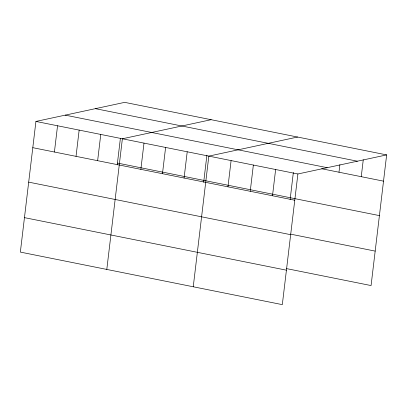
<?xml version="1.0" encoding="UTF-8"?>
<svg xmlns="http://www.w3.org/2000/svg" width="407" height="407" viewBox="0 0 407 407"><rect width="100%" height="100%" fill="white"/><g stroke="black" fill="none" stroke-linecap="round" stroke-linejoin="round"><path stroke-width="0.61" d="M386.65 154.904L124.684 102.361L35.928 121.434L20.35 252.096L282.316 304.639L297.899 173.977L386.65 154.904L371.072 285.566L286.33 268.569M54.411 152.015L57.545 125.768M76.028 156.349L79.156 130.103M97.639 160.684L100.768 134.437M117.226 164.901L120.38 138.451M106.797 269.434L122.38 138.777L211.131 119.699M140.863 169.353L143.992 143.111M162.474 173.687L165.603 147.446M184.086 178.022L187.215 151.78M203.673 182.239L206.904 155.174M193.249 286.772L208.827 156.115L297.583 137.042M227.966 186.823L231.095 160.582M250.234 191.29L253.363 165.049M272.502 195.757L275.631 169.51M290.125 199.578L293.35 172.512M338.985 172.217L339.881 164.718M361.253 176.684L363.263 159.814M95.396 108.654L357.361 161.197M65.217 115.14L327.187 167.684M321.667 168.742L383.521 181.151M35.928 121.434L297.899 173.977M117.445 163.065L379.41 215.608M32.799 147.68L294.77 200.224M290.44 234.111L375.178 251.109M28.694 182.138L290.659 234.681M24.461 217.638L286.426 270.182"/></g></svg>
